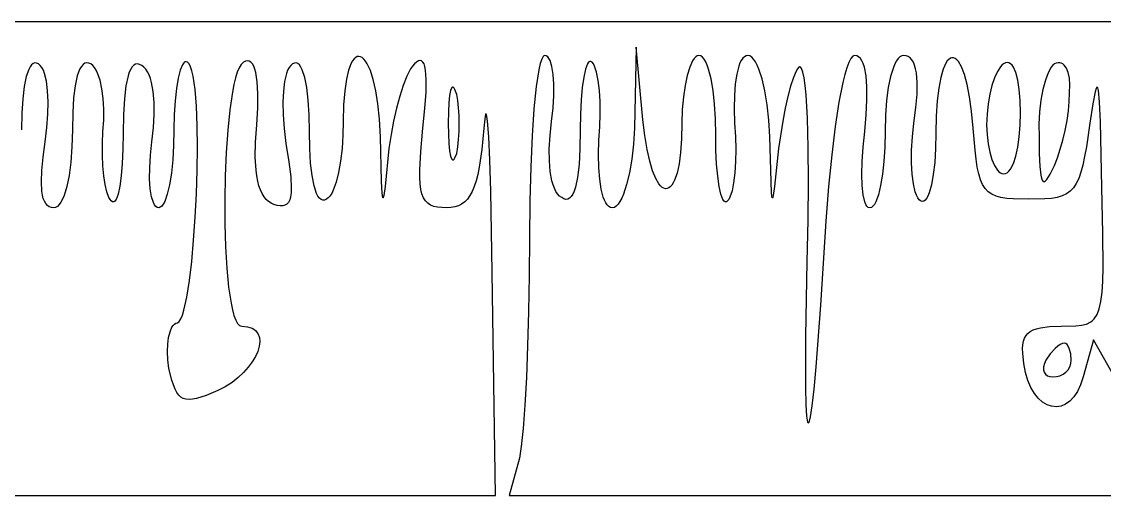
# Model space of a CAD drawing. Extents: x 27 to 7227, y -6929 to 395.
# Drawn here: x 3155 to 3662, y -6135 to -5913 of the extents above; entities that cross this region are included whole.
import ezdxf

# ---------------------------------------------------------------- set-up
doc = ezdxf.new("R2010")
doc.units = 0

msp = doc.modelspace()

# ---------------------------------------------------------------- linework, layer by layer
at = {"layer": 'Layer 1'}
for p, q in [((27.4645, -5913.03305), (3627.1245, -5913.03305)), ((3627.1245, -5913.03305), (4456.134051, -5913.178778)), ((3442.96975, -5924.9394), (3442.176, -5963.0394)), ((3446.14475, -5959.0706), (3442.96975, -5924.9394)), ((3159.526586, -5933.24777), (3158.824691, -5934.172131)), ((3160.27499, -5932.648969), (3159.526586, -5933.24777)), ((3161.067577, -5932.382707), (3160.27499, -5932.648969)), ((3161.902022, -5932.455958), (3161.067577, -5932.382707)), ((3162.776, -5932.8757), (3161.902022, -5932.455958)), ((3163.622654, -5933.608407), (3162.776, -5932.8757)), ((3183.673949, -5933.136248), (3182.895121, -5934.012357)), ((3184.513239, -5932.58105), (3183.673949, -5933.136248)), ((3185.411828, -5932.350251), (3184.513239, -5932.58105)), ((3186.368552, -5932.447338), (3185.411828, -5932.350251)), ((3187.38225, -5932.8758), (3186.368552, -5932.447338)), ((3188.246926, -5933.598624), (3187.38225, -5932.8758)), ((3207.486449, -5933.384246), (3206.707621, -5934.158811)), ((3208.325739, -5932.949195), (3207.486449, -5933.384246)), ((3209.224328, -5932.852496), (3208.325739, -5932.949195)), ((3210.181052, -5933.092985), (3209.224328, -5932.852496)), ((3211.19475, -5933.6695), (3210.181052, -5933.092985)), ((3230.294359, -5933.247913), (3229.221557, -5935.849299)), ((3230.860991, -5932.427423), (3230.294359, -5933.247913)), ((3231.441576, -5931.948773), (3230.860991, -5932.427423)), ((3232.031463, -5931.828239), (3231.441576, -5931.948773)), ((3232.626, -5932.0821), (3232.031463, -5931.828239)), ((3233.405317, -5932.842806), (3232.626, -5932.0821)), ((3234.107313, -5934.204927), (3233.405317, -5932.842806)), ((3257.808282, -5933.066334), (3256.857517, -5934.650467)), ((3258.8198, -5932.0826), (3257.808282, -5933.066334)), ((3259.824196, -5931.636326), (3258.8198, -5932.0826)), ((3260.753015, -5931.488867), (3259.824196, -5931.636326)), ((3261.605095, -5931.641385), (3260.753015, -5931.488867)), ((3262.379273, -5932.095045), (3261.605095, -5931.641385)), ((3263.074385, -5932.85101), (3262.379273, -5932.095045)), ((3263.68927, -5933.910442), (3263.074385, -5932.85101)), ((3281.83855, -5932.8764), (3280.991896, -5933.6093)), ((3282.712528, -5932.465572), (3281.83855, -5932.8764)), ((3283.546973, -5932.417513), (3282.712528, -5932.465572)), ((3284.33956, -5932.722921), (3283.546973, -5932.417513)), ((3285.087964, -5933.372494), (3284.33956, -5932.722921)), ((3285.789859, -5934.35693), (3285.087964, -5933.372494)), ((3309.381442, -5932.551591), (3308.156323, -5935.753723)), ((3310.053446, -5931.364745), (3309.381442, -5932.551591)), ((3310.757715, -5930.45172), (3310.053446, -5931.364745)), ((3311.488727, -5929.810771), (3310.757715, -5930.45172)), ((3312.240958, -5929.440155), (3311.488727, -5929.810771)), ((3313.008886, -5929.338127), (3312.240958, -5929.440155)), ((3313.786987, -5929.502944), (3313.008886, -5929.338127)), ((3314.56974, -5929.932861), (3313.786987, -5929.502944)), ((3315.351621, -5930.626134), (3314.56974, -5929.932861)), ((3316.127106, -5931.581019), (3315.351621, -5930.626134)), ((3316.890674, -5932.795772), (3316.127106, -5931.581019)), ((3318.359964, -5935.997905), (3316.890674, -5932.795772)), ((3338.9885, -5932.8764), (3338.096113, -5933.915096)), ((3339.983594, -5932.002995), (3338.9885, -5932.8764)), ((3340.884508, -5931.47027), (3339.983594, -5932.002995)), ((3341.690079, -5931.284037), (3340.884508, -5931.47027)), ((3342.399145, -5931.450109), (3341.690079, -5931.284037)), ((3343.010541, -5931.974301), (3342.399145, -5931.450109)), ((3343.523107, -5932.862425), (3343.010541, -5931.974301)), ((3343.935679, -5934.120296), (3343.523107, -5932.862425)), ((3397.974291, -5932.738199), (3397.316773, -5935.605466)), ((3398.660877, -5930.638327), (3397.974291, -5932.738199)), ((3399.373042, -5929.347708), (3398.660877, -5930.638327)), ((3399.737628, -5929.018949), (3399.373042, -5929.347708)), ((3400.1073, -5928.9082), (3399.737628, -5929.018949)), ((3400.823148, -5929.064004), (3400.1073, -5928.9082)), ((3401.48086, -5929.522114), (3400.823148, -5929.064004)), ((3402.07811, -5930.268577), (3401.48086, -5929.522114)), ((3402.612573, -5931.289442), (3402.07811, -5930.268577)), ((3403.483838, -5934.098565), (3402.612573, -5931.289442)), ((3420.124683, -5932.802536), (3419.179004, -5935.292306)), ((3420.640543, -5932.065759), (3420.124683, -5932.802536)), ((3421.181983, -5931.689426), (3420.640543, -5932.065759)), ((3421.746677, -5931.689813), (3421.181983, -5931.689426)), ((3422.3323, -5932.0832), (3421.746677, -5931.689813)), ((3422.908621, -5932.833347), (3422.3323, -5932.0832)), ((3423.44541, -5933.879988), (3422.908621, -5932.833347)), ((3469.423999, -5931.413373), (3468.082996, -5934.349628)), ((3470.132289, -5930.341733), (3469.423999, -5931.413373)), ((3470.85802, -5929.556122), (3470.132289, -5930.341733)), ((3471.595378, -5929.072819), (3470.85802, -5929.556122)), ((3472.33855, -5928.9081), (3471.595378, -5929.072819)), ((3473.212528, -5929.100336), (3472.33855, -5928.9081)), ((3474.046973, -5929.664641), (3473.212528, -5929.100336)), ((3474.83956, -5930.582412), (3474.046973, -5929.664641)), ((3475.587964, -5931.835045), (3474.83956, -5930.582412)), ((3476.289859, -5933.403938), (3475.587964, -5931.835045)), ((3476.94292, -5935.270487), (3476.289859, -5933.403938)), ((3491.614311, -5932.435017), (3491.045935, -5933.931049)), ((3492.244312, -5931.190131), (3491.614311, -5932.435017)), ((3492.934773, -5930.205695), (3492.244312, -5931.190131)), ((3493.684534, -5929.49101), (3492.934773, -5930.205695)), ((3494.49243, -5929.055378), (3493.684534, -5929.49101)), ((3495.3573, -5928.9081), (3494.49243, -5929.055378)), ((3496.249291, -5929.100531), (3495.3573, -5928.9081)), ((3497.13547, -5929.666195), (3496.249291, -5929.100531)), ((3498.010022, -5930.587653), (3497.13547, -5929.666195)), ((3498.867134, -5931.847463), (3498.010022, -5930.587653)), ((3499.700993, -5933.428183), (3498.867134, -5931.847463)), ((3500.505785, -5935.312373), (3499.700993, -5933.428183)), ((3542.621761, -5932.209588), (3541.692364, -5934.699938)), ((3543.546509, -5930.394779), (3542.621761, -5932.209588)), ((3544.461955, -5929.284577), (3543.546509, -5930.394779)), ((3544.914737, -5929.002787), (3544.461955, -5929.284577)), ((3545.36345, -5928.90805), (3544.914737, -5929.002787)), ((3546.358738, -5929.065018), (3545.36345, -5928.90805)), ((3547.261009, -5929.53127), (3546.358738, -5929.065018)), ((3548.070262, -5930.29983), (3547.261009, -5929.53127)), ((3548.786497, -5931.363722), (3548.070262, -5930.29983)), ((3549.409715, -5932.715969), (3548.786497, -5931.363722)), ((3549.939915, -5934.349594), (3549.409715, -5932.715969)), ((3564.246794, -5932.875833), (3563.526682, -5934.558871)), ((3565.008763, -5931.475336), (3564.246794, -5932.875833)), ((3565.807939, -5930.367845), (3565.008763, -5931.475336)), ((3566.639671, -5929.563824), (3565.807939, -5930.367845)), ((3567.499308, -5929.073738), (3566.639671, -5929.563824)), ((3568.3822, -5928.90805), (3567.499308, -5929.073738)), ((3569.517014, -5929.037887), (3568.3822, -5928.90805)), ((3570.540208, -5929.425848), (3569.517014, -5929.037887)), ((3571.45178, -5930.069607), (3570.540208, -5929.425848)), ((3572.251731, -5930.966839), (3571.45178, -5930.069607)), ((3572.940061, -5932.115219), (3572.251731, -5930.966839)), ((3573.51677, -5933.51242), (3572.940061, -5932.115219)), ((3588.151536, -5932.506315), (3586.874095, -5935.355557)), ((3588.83444, -5931.479998), (3588.151536, -5932.506315)), ((3589.540598, -5930.719798), (3588.83444, -5931.479998)), ((3590.26536, -5930.226151), (3589.540598, -5930.719798)), ((3591.004075, -5929.999494), (3590.26536, -5930.226151)), ((3591.752091, -5930.040261), (3591.004075, -5929.999494)), ((3592.504759, -5930.34889), (3591.752091, -5930.040261)), ((3593.257426, -5930.925817), (3592.504759, -5930.34889)), ((3594.005442, -5931.771476), (3593.257426, -5930.925817)), ((3595.468919, -5934.270739), (3594.005442, -5931.771476)), ((3614.463628, -5933.441681), (3613.72627, -5934.234655)), ((3615.2068, -5932.8766), (3614.463628, -5933.441681)), ((3616.080778, -5932.428759), (3615.2068, -5932.8766)), ((3616.915223, -5932.270435), (3616.080778, -5932.428759)), ((3617.70781, -5932.39349), (3616.915223, -5932.270435)), ((3618.456214, -5932.789783), (3617.70781, -5932.39349)), ((3619.158109, -5933.451176), (3618.456214, -5932.789783)), ((3639.02025, -5932.8766), (3638.277272, -5933.477919)), ((3639.894034, -5932.522349), (3639.02025, -5932.8766)), ((3640.727123, -5932.349482), (3639.894034, -5932.522349)), ((3641.516028, -5932.353349), (3640.727123, -5932.349482)), ((3642.257262, -5932.529298), (3641.516028, -5932.353349)), ((3642.947336, -5932.87268), (3642.257262, -5932.529298)), ((3643.582762, -5933.378844), (3642.947336, -5932.87268)), ((3644.675719, -5934.860913), (3643.582762, -5933.378844)), ((3158.17163, -5935.415077), (3157.021312, -5938.828819)), ((3158.824691, -5934.172131), (3158.17163, -5935.415077)), ((3164.377453, -5934.607375), (3163.622654, -5933.608407)), ((3165.041559, -5935.859816), (3164.377453, -5934.607375)), ((3165.616137, -5937.352939), (3165.041559, -5935.859816)), ((3166.501354, -5941.010074), (3165.616137, -5937.352939)), ((3181.523499, -5936.713352), (3180.933031, -5938.531263)), ((3182.177917, -5935.205888), (3181.523499, -5936.713352)), ((3182.895121, -5934.012357), (3182.177917, -5935.205888)), ((3189.053466, -5934.565619), (3188.246926, -5933.598624)), ((3189.799544, -5935.760508), (3189.053466, -5934.565619)), ((3190.482836, -5937.167011), (3189.799544, -5935.760508)), ((3191.651757, -5940.54975), (3190.482836, -5937.167011)), ((3205.335999, -5936.731135), (3204.745531, -5938.531219)), ((3205.990417, -5935.274053), (3205.335999, -5936.731135)), ((3206.707621, -5934.158811), (3205.990417, -5935.274053)), ((3212.190038, -5934.39331), (3211.19475, -5933.6695)), ((3213.092309, -5935.3671), (3212.190038, -5934.39331)), ((3213.901562, -5936.580406), (3213.092309, -5935.3671)), ((3214.617797, -5938.022766), (3213.901562, -5936.580406)), ((3215.241015, -5939.683714), (3214.617797, -5938.022766)), ((3229.221557, -5935.849299), (3228.260375, -5939.622706)), ((3234.733732, -5936.128056), (3234.107313, -5934.204927)), ((3235.286317, -5938.571791), (3234.733732, -5936.128056)), ((3255.967795, -5936.793577), (3255.139407, -5939.454243)), ((3256.857517, -5934.650467), (3255.967795, -5936.793577)), ((3264.222765, -5935.274505), (3263.68927, -5933.910442)), ((3264.673706, -5936.944363), (3264.222765, -5935.274505)), ((3265.323279, -5941.206113), (3264.673706, -5936.944363)), ((3278.998413, -5937.366041), (3278.113196, -5941.052629)), ((3279.572991, -5935.865748), (3278.998413, -5937.366041)), ((3280.237097, -5934.609625), (3279.572991, -5935.865748)), ((3280.991896, -5933.6093), (3280.237097, -5934.609625)), ((3286.44292, -5935.666927), (3285.789859, -5934.35693)), ((3287.593237, -5939.2264), (3286.44292, -5935.666927)), ((3308.156323, -5935.753723), (3307.126541, -5940.072066)), ((3319.715308, -5940.21858), (3318.359964, -5935.997905)), ((3337.207213, -5935.232845), (3335.453833, -5938.631088)), ((3338.096113, -5933.915096), (3337.207213, -5935.232845)), ((3344.247094, -5935.753725), (3343.935679, -5934.120296)), ((3344.561803, -5940.170515), (3344.247094, -5935.753725)), ((3397.316773, -5935.605466), (3396.102893, -5943.474753)), ((3404.07605, -5937.837863), (3403.483838, -5934.098565)), ((3404.370606, -5942.395715), (3404.07605, -5937.837863)), ((3419.179004, -5935.292306), (3418.36355, -5939.028513)), ((3424.391089, -5936.783681), (3423.44541, -5933.879988)), ((3425.150733, -5940.636153), (3424.391089, -5936.783681)), ((3466.881519, -5938.234663), (3465.866077, -5942.938251)), ((3468.082996, -5934.349628), (3466.881519, -5938.234663)), ((3478.093238, -5939.822138), (3476.94292, -5935.270487)), ((3490.098706, -5937.63935), (3489.411926, -5942.24062)), ((3491.045935, -5933.931049), (3490.098706, -5937.63935)), ((3502.004913, -5939.9214), (3500.505785, -5935.312373)), ((3517.946569, -5936.296796), (3516.676879, -5939.301264)), ((3518.565717, -5935.223606), (3517.946569, -5936.296796)), ((3519.16975, -5934.46435), (3518.565717, -5935.223606)), ((3519.53482, -5934.223832), (3519.16975, -5934.46435)), ((3519.885792, -5934.242456), (3519.53482, -5934.223832)), ((3520.22252, -5934.514261), (3519.885792, -5934.242456)), ((3520.54486, -5935.033291), (3520.22252, -5934.514261)), ((3521.145792, -5936.789185), (3520.54486, -5935.033291)), ((3521.687426, -5939.462466), (3521.145792, -5936.789185)), ((3540.762967, -5937.836758), (3539.838222, -5941.590984)), ((3541.692364, -5934.699938), (3540.762967, -5937.836758)), ((3550.721263, -5938.433075), (3549.939915, -5934.349594)), ((3551.13054, -5943.558353), (3550.721263, -5938.433075)), ((3563.526682, -5934.558871), (3562.230638, -5938.730713)), ((3573.981858, -5935.156118), (3573.51677, -5933.51242)), ((3574.335325, -5937.043988), (3573.981858, -5935.156118)), ((3574.707395, -5941.542938), (3574.335325, -5937.043988)), ((3586.874095, -5935.355557), (3585.745481, -5939.264035)), ((3596.857981, -5937.850168), (3595.468919, -5934.270739)), ((3598.135423, -5942.51325), (3596.857981, -5937.850168)), ((3612.292249, -5936.448468), (3610.951246, -5939.406421)), ((3613.72627, -5934.234655), (3612.292249, -5936.448468)), ((3619.81117, -5934.369529), (3619.158109, -5933.451176)), ((3620.961488, -5936.944562), (3619.81117, -5934.369529)), ((3621.888563, -5940.449769), (3620.961488, -5936.944562)), ((3636.118102, -5936.981768), (3634.806554, -5940.536582)), ((3637.541271, -5934.375731), (3636.118102, -5936.981768)), ((3638.277272, -5933.477919), (3637.541271, -5934.375731)), ((3645.508226, -5936.938298), (3644.675719, -5934.860913)), ((3646.052379, -5939.573795), (3645.508226, -5936.938298)), ((3156.094237, -5943.433183), (3155.409008, -5949.172359)), ((3157.021312, -5938.828819), (3156.094237, -5943.433183)), ((3167.042406, -5945.476463), (3166.501354, -5941.010074)), ((3179.948595, -5943.084467), (3179.23391, -5948.837595)), ((3180.933031, -5938.531263), (3179.948595, -5943.084467)), ((3192.541625, -5944.583613), (3191.651757, -5940.54975)), ((3203.761095, -5943.165044), (3203.04641, -5949.184832)), ((3204.745531, -5938.531219), (3203.761095, -5943.165044)), ((3215.771215, -5941.552786), (3215.241015, -5939.683714)), ((3216.552562, -5945.87345), (3215.771215, -5941.552786)), ((3228.260375, -5939.622706), (3227.448021, -5944.437913)), ((3236.176965, -5944.859459), (3235.286317, -5938.571791)), ((3254.372642, -5942.591043), (3253.667793, -5946.162555)), ((3255.139407, -5939.454243), (3254.372642, -5942.591043)), ((3265.628687, -5946.704998), (3265.323279, -5941.206113)), ((3278.113196, -5941.052629), (3277.572144, -5945.576375)), ((3288.520313, -5943.976498), (3287.593237, -5939.2264)), ((3307.126541, -5940.072066), (3306.336279, -5945.520575)), ((3320.912522, -5945.443846), (3319.715308, -5940.21858)), ((3333.756264, -5942.922298), (3332.142412, -5947.95765)), ((3335.453833, -5938.631088), (3333.756264, -5942.922298)), ((3344.457934, -5946.159303), (3344.561803, -5940.170515)), ((3396.102893, -5943.474753), (3395.047144, -5953.911325)), ((3404.348902, -5947.660502), (3404.370606, -5942.395715)), ((3418.36355, -5939.028513), (3417.696924, -5943.880929)), ((3425.705738, -5945.279275), (3425.150733, -5940.636153)), ((3465.866077, -5942.938251), (3465.083179, -5948.33017)), ((3479.020313, -5945.341171), (3478.093238, -5939.822138)), ((3489.411926, -5942.24062), (3488.994898, -5947.660444)), ((3503.318007, -5945.535014), (3502.004913, -5939.9214)), ((3515.388585, -5943.310322), (3514.109594, -5948.156538)), ((3516.676879, -5939.301264), (3515.388585, -5943.310322)), ((3522.168598, -5943.005462), (3521.687426, -5939.462466)), ((3522.588146, -5947.370501), (3522.168598, -5943.005462)), ((3539.838222, -5941.590984), (3538.021288, -5950.835375)), ((3551.167747, -5949.669616), (3551.13054, -5943.558353)), ((3562.230638, -5938.730713), (3561.157835, -5943.907147)), ((3574.632981, -5946.990667), (3574.707395, -5941.542938)), ((3585.745481, -5939.264035), (3584.802903, -5944.228262)), ((3599.264036, -5948.263474), (3598.135423, -5942.51325)), ((3609.749769, -5942.996894), (3608.734327, -5947.108267)), ((3610.951246, -5939.406421), (3609.749769, -5942.996894)), ((3622.573792, -5944.820036), (3621.888563, -5940.449769)), ((3634.806554, -5940.536582), (3633.662437, -5944.882044)), ((3646.280272, -5942.730198), (3646.052379, -5939.573795)), ((3646.164, -5946.3703), (3646.280272, -5942.730198)), ((3167.248595, -5950.649787), (3167.042406, -5945.476463)), ((3193.133837, -5949.138373), (3192.541625, -5944.583613)), ((3216.96184, -5950.901045), (3216.552562, -5945.87345)), ((3227.448021, -5944.437913), (3226.821703, -5950.164696)), ((3236.793209, -5952.744694), (3236.176965, -5944.859459)), ((3253.667793, -5946.162555), (3252.445002, -5954.444026)), ((3265.580628, -5953.450326), (3265.628687, -5946.704998)), ((3277.572144, -5945.576375), (3277.365955, -5950.844261)), ((3289.205542, -5949.842806), (3288.520313, -5943.976498)), ((3306.336279, -5945.520575), (3305.829721, -5952.113202)), ((3321.907422, -5951.659748), (3320.912522, -5945.443846)), ((3332.142412, -5947.95765), (3330.640185, -5953.588314)), ((3343.926183, -5953.766596), (3344.457934, -5946.159303)), ((3355.484419, -5947.667907), (3355.141804, -5951.070809)), ((3355.947956, -5945.2789), (3355.484419, -5947.667907)), ((3356.523115, -5943.968899), (3355.947956, -5945.2789)), ((3356.849645, -5943.738873), (3356.523115, -5943.968899)), ((3357.200593, -5943.803016), (3356.849645, -5943.738873)), ((3357.574795, -5944.169466), (3357.200593, -5943.803016)), ((3357.971089, -5944.846362), (3357.574795, -5944.169466)), ((3358.8253, -5947.16405), (3357.971089, -5944.846362)), ((3358.8253, -5947.16415), (3358.8253, -5947.16405)), ((3359.346198, -5950.083335), (3358.8253, -5947.16415)), ((3403.992334, -5953.520603), (3404.348902, -5947.660502)), ((3417.696924, -5943.880929), (3417.19773, -5949.719333)), ((3426.0375, -5950.554919), (3425.705738, -5945.279275)), ((3465.083179, -5948.33017), (3464.579334, -5954.280195)), ((3479.705542, -5951.678761), (3479.020313, -5945.341171)), ((3488.994898, -5947.660444), (3488.856922, -5953.824409)), ((3504.398559, -5952.013688), (3503.318007, -5945.535014)), ((3514.109594, -5948.156538), (3512.867809, -5953.67248)), ((3523.237719, -5958.376025), (3522.588146, -5947.370501)), ((3561.157835, -5943.907147), (3560.345481, -5950.004458)), ((3574.112083, -5953.368572), (3574.632981, -5946.990667)), ((3584.802903, -5944.228262), (3584.083567, -5950.244749)), ((3600.206614, -5955.104328), (3599.264036, -5948.263474)), ((3608.734327, -5947.108267), (3607.951429, -5951.628923)), ((3622.998572, -5949.990251), (3622.573792, -5944.820036)), ((3633.662437, -5944.882044), (3632.741563, -5949.860025)), ((3646.019823, -5950.441386), (3646.164, -5946.3703)), ((3646.164, -5946.3703), (3646.164, -5946.3703)), ((3658.125609, -5945.94882), (3657.040404, -5951.601188)), ((3658.582171, -5944.439998), (3658.125609, -5945.94882)), ((3658.987572, -5943.83112), (3658.582171, -5944.439998)), ((3659.172542, -5943.869248), (3658.987572, -5943.83112)), ((3659.346465, -5944.138466), (3659.172542, -5943.869248)), ((3659.6635, -5945.378313), (3659.346465, -5944.138466)), ((3660.1906, -5950.720622), (3659.6635, -5945.378313)), ((3155.409008, -5949.172359), (3154.984228, -5955.990535)), ((3167.129223, -5956.42773), (3167.248595, -5950.649787)), ((3179.23391, -5948.837595), (3178.798278, -5955.762742)), ((3193.409789, -5954.083808), (3193.133837, -5949.138373)), ((3203.04641, -5949.184832), (3202.610778, -5956.599883)), ((3216.999047, -5956.551859), (3216.96184, -5950.901045)), ((3226.821703, -5950.164696), (3226.418627, -5956.672833)), ((3237.149002, -5961.904261), (3236.793209, -5952.744694)), ((3265.1698, -5961.4514), (3265.580628, -5953.450326)), ((3277.365955, -5950.844261), (3277.485327, -5956.763272)), ((3289.630322, -5956.750912), (3289.205542, -5949.842806)), ((3305.829721, -5952.113202), (3305.65105, -5959.8639)), ((3322.655826, -5958.852333), (3321.907422, -5951.659748)), ((3330.640185, -5953.588314), (3329.277486, -5959.665463)), ((3355.141804, -5951.070809), (3354.929414, -5955.422494)), ((3359.718269, -5953.4025), (3359.346198, -5950.083335)), ((3359.941511, -5957.000721), (3359.718269, -5953.4025)), ((3403.2823, -5959.8644), (3403.992334, -5953.520603)), ((3417.19773, -5949.719333), (3416.884571, -5956.413498)), ((3426.127417, -5956.304956), (3426.0375, -5950.554919)), ((3480.130322, -5958.686079), (3479.705542, -5951.678761)), ((3505.20006, -5959.217892), (3504.398559, -5952.013688)), ((3512.867809, -5953.67248), (3511.691137, -5959.690717)), ((3538.021288, -5950.835375), (3536.278767, -5962.20057)), ((3550.832884, -5956.711052), (3551.167747, -5949.669616)), ((3560.345481, -5950.004458), (3559.830784, -5956.938931)), ((3573.1447, -5960.65805), (3574.112083, -5953.368572)), ((3584.083567, -5950.244749), (3583.62468, -5957.310007)), ((3607.951429, -5951.628923), (3607.447584, -5956.44724)), ((3623.1443, -5955.8953), (3622.998572, -5949.990251)), ((3632.741563, -5949.860025), (3632.099742, -5955.312398)), ((3645.605895, -5954.828727), (3646.019823, -5950.441386)), ((3657.040404, -5951.601188), (3655.69475, -5960.658)), ((3660.606078, -5959.988273), (3660.1906, -5950.720622)), ((3154.984228, -5955.990535), (3154.8385, -5963.8319)), ((3166.69359, -5962.707973), (3167.129223, -5956.42773)), ((3178.798278, -5955.762742), (3178.651, -5963.832)), ((3193.350878, -5959.289692), (3193.409789, -5954.083808)), ((3202.610778, -5956.599883), (3202.4635, -5965.4195)), ((3216.664184, -5962.742182), (3216.999047, -5956.551859)), ((3226.418627, -5956.672833), (3226.276, -5963.8321)), ((3252.445002, -5954.444026), (3251.473359, -5963.967282)), ((3277.485327, -5956.763272), (3277.92096, -5963.24039)), ((3289.77605, -5964.6264), (3289.630322, -5956.750912)), ((3342.95725, -5963.0389), (3343.926183, -5953.766596)), ((3354.929414, -5955.422494), (3354.85655, -5960.65785)), ((3360.015925, -5960.757075), (3359.941511, -5957.000721)), ((3372.126012, -5957.408254), (3371.53225, -5963.0389)), ((3372.419987, -5956.341662), (3372.126012, -5957.408254)), ((3372.565738, -5956.22927), (3372.419987, -5956.341662)), ((3372.710473, -5956.39128), (3372.565738, -5956.22927)), ((3372.996308, -5957.519901), (3372.710473, -5956.39128)), ((3373.27633, -5959.690318), (3372.996308, -5957.519901)), ((3395.047144, -5953.911325), (3394.177429, -5966.580319)), ((3416.884571, -5956.413498), (3416.77605, -5963.8332)), ((3425.956885, -5962.371259), (3426.127417, -5956.304956)), ((3464.579334, -5954.280195), (3464.40105, -5960.6581)), ((3480.27605, -5966.2143), (3480.130322, -5958.686079)), ((3488.856922, -5953.824409), (3489.0073, -5960.6581)), ((3523.626842, -5972.097664), (3523.237719, -5958.376025)), ((3550.12595, -5964.62685), (3550.832884, -5956.711052)), ((3559.830784, -5956.938931), (3559.65095, -5964.62685)), ((3583.62468, -5957.310007), (3583.46345, -5965.42055)), ((3600.92595, -5963.0393), (3600.206614, -5955.104328)), ((3607.447584, -5956.44724), (3607.2693, -5961.4516)), ((3622.998572, -5961.681093), (3623.1443, -5955.8954)), ((3623.1443, -5955.8954), (3623.1443, -5955.8953)), ((3632.099742, -5955.312398), (3631.792784, -5961.081032)), ((3644.950121, -5959.4021), (3645.605895, -5954.828727)), ((3165.951, -5969.3882), (3166.69359, -5962.707973)), ((3178.651, -5963.832), (3178.471166, -5971.781902)), ((3192.9385, -5964.6258), (3193.350878, -5959.289692)), ((3215.95725, -5969.3883), (3216.664184, -5962.742182)), ((3226.276, -5963.8321), (3226.131823, -5971.098338)), ((3237.258297, -5972.014924), (3237.149002, -5961.904261)), ((3264.534194, -5969.565617), (3265.1698, -5961.4514)), ((3277.92096, -5963.24039), (3278.66355, -5970.1826)), ((3305.65105, -5959.8639), (3305.505322, -5966.348778)), ((3323.11355, -5967.00765), (3322.655826, -5958.852333)), ((3329.277486, -5959.665463), (3328.082222, -5966.040267)), ((3342.00227, -5973.985535), (3342.95725, -5963.0389)), ((3354.85655, -5960.65785), (3354.929414, -5965.894723)), ((3359.941511, -5964.550638), (3360.015925, -5960.757075)), ((3371.53225, -5963.0389), (3370.554015, -5973.073963)), ((3373.814281, -5967.007713), (3373.27633, -5959.690318)), ((3402.575366, -5966.510522), (3403.2823, -5959.8644)), ((3416.77605, -5963.8332), (3416.628772, -5972.652819)), ((3425.5073, -5968.5957), (3425.956885, -5962.371259)), ((3442.176, -5963.0394), (3441.70006, -5970.567625)), ((3447.003815, -5966.483317), (3446.14475, -5959.0706)), ((3464.40105, -5960.6581), (3464.239626, -5968.03516)), ((3489.0073, -5960.6581), (3489.456885, -5966.882512)), ((3505.676, -5967.0081), (3505.20006, -5959.217892)), ((3511.691137, -5959.690717), (3509.64475, -5972.56435)), ((3536.278767, -5962.20057), (3534.647867, -5975.454025)), ((3572.434666, -5967.142925), (3573.1447, -5960.65805)), ((3601.823586, -5973.3596), (3600.92595, -5963.0393)), ((3607.2693, -5961.4516), (3607.447584, -5966.086978)), ((3622.573792, -5967.057509), (3622.998572, -5961.681093)), ((3631.792784, -5961.081032), (3631.8765, -5967.0078)), ((3644.080406, -5964.031281), (3644.950121, -5959.4021)), ((3655.69475, -5960.658), (3654.011132, -5971.764301)), ((3661.251, -5990.8205), (3660.606078, -5959.988273)), ((3192.750915, -5970.223891), (3192.9385, -5964.6258)), ((3202.4635, -5965.4195), (3202.354979, -5972.839202)), ((3251.473359, -5963.967282), (3250.755189, -5974.400947)), ((3289.921778, -5972.501888), (3289.77605, -5964.6264)), ((3305.505322, -5966.348778), (3305.080542, -5972.601114)), ((3323.622046, -5988.079232), (3323.11355, -5967.00765)), ((3328.082222, -5966.040267), (3327.0823, -5972.5639)), ((3354.929414, -5965.894723), (3355.141804, -5970.257236)), ((3359.346198, -5971.765699), (3359.718269, -5968.260488)), ((3359.718269, -5968.260488), (3359.941511, -5964.550638)), ((3374.315026, -5978.045805), (3373.814281, -5967.007713)), ((3394.177429, -5966.580319), (3393.521655, -5981.146872)), ((3402.240503, -5972.700855), (3402.575366, -5966.510522)), ((3425.356922, -5975.429391), (3425.5073, -5968.5957)), ((3448.06868, -5972.942605), (3447.003815, -5966.483317)), ((3464.239626, -5968.03516), (3463.779382, -5974.393679)), ((3480.384571, -5973.372019), (3480.27605, -5966.2143)), ((3489.456885, -5966.882512), (3489.627417, -5972.948802)), ((3506.184496, -5988.079682), (3505.676, -5967.0081)), ((3549.381809, -5971.858983), (3550.12595, -5964.62685)), ((3559.65095, -5964.62685), (3559.506773, -5971.858983)), ((3572.078098, -5973.395257), (3572.434666, -5967.142925)), ((3583.46345, -5965.42055), (3583.319273, -5972.579815)), ((3607.447584, -5966.086978), (3607.951429, -5970.4061)), ((3621.888563, -5971.913027), (3622.573792, -5967.057509)), ((3631.8765, -5967.0078), (3631.955565, -5974.945302)), ((3641.810777, -5972.93617), (3643.024657, -5968.586046)), ((3643.024657, -5968.586046), (3644.080406, -5964.031281)), ((3164.949511, -5976.643573), (3165.951, -5969.3882)), ((3178.471166, -5971.781902), (3177.956469, -5978.91325)), ((3192.77727, -5975.62665), (3192.750915, -5970.223891)), ((3202.354979, -5972.839202), (3202.04182, -5979.533367)), ((3215.247216, -5975.732101), (3215.95725, -5969.3883)), ((3226.131823, -5971.098338), (3225.717895, -5977.908781)), ((3237.135048, -5982.753449), (3237.258297, -5972.014924)), ((3264.400876, -5976.656645), (3264.534194, -5969.565617)), ((3278.66355, -5970.1826), (3280.150281, -5978.833235)), ((3290.346558, -5979.409994), (3289.921778, -5972.501888)), ((3305.080542, -5972.601114), (3304.395313, -5978.462778)), ((3327.0823, -5972.5639), (3325.234351, -5990.336459)), ((3341.568187, -5982.597425), (3342.00227, -5973.985535)), ((3355.141804, -5970.257236), (3355.484419, -5973.689578)), ((3355.484419, -5973.689578), (3355.947956, -5976.135938)), ((3358.8253, -5974.94535), (3359.346198, -5971.765699)), ((3370.554015, -5973.073963), (3369.36184, -5981.257972)), ((3402.27771, -5978.351681), (3402.240503, -5972.700855)), ((3416.628772, -5972.652819), (3416.19314, -5980.067875)), ((3441.70006, -5970.567625), (3440.898559, -5977.574955)), ((3449.303301, -5978.443813), (3448.06868, -5972.942605)), ((3480.69773, -5979.869309), (3480.384571, -5973.372019)), ((3489.627417, -5972.948802), (3489.5375, -5978.698837)), ((3509.64475, -5972.56435), (3507.796801, -5990.336909)), ((3523.746215, -5988.154047), (3523.626842, -5972.097664)), ((3548.935325, -5978.579516), (3549.381809, -5971.858983)), ((3559.506773, -5971.858983), (3559.092845, -5978.579516)), ((3572.056394, -5979.256915), (3572.078098, -5973.395257)), ((3583.319273, -5972.579815), (3582.905345, -5979.087947)), ((3602.322981, -5977.611085), (3601.823586, -5973.3596)), ((3607.951429, -5970.4061), (3608.734327, -5974.315947)), ((3620.961488, -5976.136025), (3621.888563, -5971.913027)), ((3640.466673, -5976.951429), (3641.810777, -5972.93617)), ((3654.011132, -5971.764301), (3653.19374, -5976.333792)), ((3164.338695, -5982.931567), (3164.949511, -5976.643573)), ((3177.956469, -5978.91325), (3177.144115, -5985.151629)), ((3193.008263, -5980.713152), (3192.77727, -5975.62665)), ((3214.890648, -5981.592214), (3215.247216, -5975.732101)), ((3225.717895, -5977.908781), (3225.062121, -5984.105303)), ((3250.755189, -5974.400947), (3250.292817, -5985.413647)), ((3264.751243, -5982.743086), (3264.400876, -5976.656645)), ((3280.150281, -5978.833235), (3281.032398, -5985.809553)), ((3304.395313, -5978.462778), (3303.468237, -5983.775638)), ((3355.947956, -5976.135938), (3356.523115, -5977.540505)), ((3356.523115, -5977.540505), (3356.849645, -5977.834676)), ((3356.849645, -5977.834676), (3357.200593, -5977.84747)), ((3357.200593, -5977.84747), (3357.574795, -5977.571911)), ((3357.574795, -5977.571911), (3357.971089, -5977.001022)), ((3357.971089, -5977.001022), (3358.8253, -5974.94535)), ((3374.769262, -5992.506939), (3374.315026, -5978.045805)), ((3402.686988, -5983.379288), (3402.27771, -5978.351681)), ((3425.494898, -5981.593356), (3425.356922, -5975.429391)), ((3440.898559, -5977.574955), (3439.818007, -5983.91256)), ((3450.671634, -5982.982291), (3449.303301, -5978.443813)), ((3463.779382, -5974.393679), (3463.056364, -5979.738308)), ((3489.5375, -5978.698837), (3489.205738, -5983.974488)), ((3534.647867, -5975.454025), (3533.165793, -5990.363199)), ((3548.786497, -5984.648921), (3548.935325, -5978.579516)), ((3559.092845, -5978.579516), (3558.437071, -5984.648921)), ((3582.905345, -5979.087947), (3582.249571, -5984.814724)), ((3602.897952, -5981.307952), (3602.322981, -5977.611085)), ((3608.734327, -5974.315947), (3609.749769, -5977.7235)), ((3609.749769, -5977.7235), (3610.951246, -5980.535741)), ((3619.81117, -5979.614882), (3620.961488, -5976.136025)), ((3631.955565, -5974.945302), (3632.211363, -5980.948042)), ((3639.02025, -5980.5016), (3640.466673, -5976.951429)), ((3653.19374, -5976.333792), (3652.346117, -5980.30332)), ((3164.137157, -5988.252181), (3164.338695, -5982.931567)), ((3193.434594, -5985.362475), (3193.008263, -5980.713152)), ((3202.04182, -5979.533367), (3201.542626, -5985.371771)), ((3214.868944, -5986.857017), (3214.890648, -5981.592214)), ((3225.062121, -5984.105303), (3224.192406, -5989.529775)), ((3236.793206, -5993.7966), (3237.135048, -5982.753449)), ((3265.101995, -5985.4154), (3264.751243, -5982.743086)), ((3291.031787, -5985.276302), (3290.346558, -5979.409994)), ((3303.468237, -5983.775638), (3302.31792, -5988.381561)), ((3341.569738, -5986.112138), (3341.568187, -5982.597425)), ((3369.36184, -5981.257972), (3368.665177, -5984.705247)), ((3393.521655, -5981.146872), (3393.107727, -5997.27612)), ((3403.468335, -5987.699958), (3402.686988, -5983.379288)), ((3416.19314, -5980.067875), (3415.478455, -5986.087669)), ((3425.911926, -5987.01318), (3425.494898, -5981.593356)), ((3439.818007, -5983.91256), (3438.504913, -5989.431613)), ((3452.137635, -5986.553386), (3450.671634, -5982.982291)), ((3462.106616, -5984.073697), (3460.966181, -5987.404497)), ((3463.056364, -5979.738308), (3462.106616, -5984.073697)), ((3481.196924, -5985.566645), (3480.69773, -5979.869309)), ((3489.205738, -5983.974488), (3488.650733, -5988.617621)), ((3572.35095, -5984.569769), (3572.056394, -5979.256915)), ((3603.579892, -5984.488572), (3602.897952, -5981.307952)), ((3610.951246, -5980.535741), (3612.292249, -5982.65965)), ((3612.292249, -5982.65965), (3613.000539, -5983.434412)), ((3613.000539, -5983.434412), (3613.72627, -5984.002209)), ((3613.72627, -5984.002209), (3614.463628, -5984.351414)), ((3616.080778, -5984.323897), (3616.915223, -5983.893691)), ((3616.915223, -5983.893691), (3617.70781, -5983.193734)), ((3617.70781, -5983.193734), (3618.456214, -5982.237978)), ((3618.456214, -5982.237978), (3619.81117, -5979.614882)), ((3632.211363, -5980.948042), (3632.6718, -5985.090433)), ((3637.118041, -5984.544762), (3639.02025, -5980.5016)), ((3651.433382, -5983.714744), (3650.420653, -5986.60992)), ((3652.346117, -5980.30332), (3651.433382, -5983.714744)), ((3164.3635, -5992.605413), (3164.137157, -5988.252181)), ((3177.144115, -5985.151629), (3176.071312, -5990.422625)), ((3194.046959, -5989.453695), (3193.434594, -5985.362475)), ((3201.542626, -5985.371771), (3200.876, -5990.224188)), ((3215.1635, -5991.414888), (3214.868944, -5986.857017)), ((3250.292817, -5985.413647), (3250.088569, -5996.674006)), ((3265.566694, -5987.843544), (3265.101995, -5985.4154)), ((3266.143013, -5990.029842), (3265.566694, -5987.843544)), ((3281.032398, -5985.809553), (3281.300598, -5991.223176)), ((3291.958862, -5990.0264), (3291.031787, -5985.276302)), ((3302.31792, -5988.381561), (3300.962964, -5992.122417)), ((3323.880945, -5993.531612), (3323.622046, -5988.079232)), ((3341.729418, -5989.144321), (3341.569738, -5986.112138)), ((3342.05653, -5991.727694), (3341.729418, -5989.144321)), ((3367.890612, -5987.749057), (3367.030005, -5990.40917)), ((3368.665177, -5984.705247), (3367.890612, -5987.749057)), ((3403.998535, -5989.569031), (3403.468335, -5987.699958)), ((3415.478455, -5986.087669), (3414.494019, -5990.7215)), ((3426.598706, -5991.61445), (3425.911926, -5987.01318)), ((3453.665259, -5989.15245), (3452.137635, -5986.553386)), ((3454.440916, -5990.086016), (3453.665259, -5989.15245)), ((3460.33572, -5988.69463), (3459.671104, -5989.73536)), ((3460.966181, -5987.404497), (3460.33572, -5988.69463)), ((3481.86355, -5990.3245), (3481.196924, -5985.566645)), ((3488.650733, -5988.617621), (3487.891089, -5992.470105)), ((3506.443395, -5993.532062), (3506.184496, -5988.079682)), ((3523.586535, -6006.1638), (3523.746215, -5988.154047)), ((3548.935325, -5989.927675), (3548.786497, -5984.648921)), ((3558.437071, -5984.648921), (3557.567356, -5989.927675)), ((3572.943162, -5989.175689), (3572.35095, -5984.569769)), ((3573.814427, -5992.916546), (3572.943162, -5989.175689)), ((3582.249571, -5984.814724), (3581.379856, -5989.629925)), ((3604.400194, -5987.191314), (3603.579892, -5984.488572)), ((3605.390253, -5989.454548), (3604.400194, -5987.191314)), ((3614.463628, -5984.351414), (3615.2068, -5984.4704)), ((3615.2068, -5984.4704), (3616.080778, -5984.323897)), ((3632.6718, -5985.090433), (3632.987479, -5986.487251)), ((3632.987479, -5986.487251), (3633.364781, -5987.446888)), ((3633.364781, -5987.446888), (3633.807196, -5987.978643)), ((3633.807196, -5987.978643), (3634.318211, -5988.091819)), ((3634.318211, -5988.091819), (3634.901315, -5987.795717)), ((3634.901315, -5987.795717), (3635.559996, -5987.099639)), ((3635.559996, -5987.099639), (3637.118041, -5984.544762)), ((3649.273049, -5989.030707), (3647.955687, -5991.018963)), ((3650.420653, -5986.60992), (3649.273049, -5989.030707)), ((3164.64294, -5994.41926), (3164.3635, -5992.605413)), ((3176.071312, -5990.422625), (3174.775268, -5994.651824)), ((3194.836059, -5992.865888), (3194.046959, -5989.453695)), ((3195.792589, -5995.47813), (3194.836059, -5992.865888)), ((3200.060546, -5993.960394), (3199.114867, -5996.450164)), ((3200.876, -5990.224188), (3200.060546, -5993.960394)), ((3215.755712, -5995.154203), (3215.1635, -5991.414888)), ((3223.136657, -5994.024069), (3221.922777, -5997.430056)), ((3224.192406, -5989.529775), (3223.136657, -5994.024069)), ((3236.246725, -6004.821142), (3236.793206, -5993.7966)), ((3266.828627, -5991.976621), (3266.143013, -5990.029842)), ((3267.621211, -5993.686206), (3266.828627, -5991.976621)), ((3268.51844, -5995.160921), (3267.621211, -5993.686206)), ((3281.201573, -5993.378859), (3280.945581, -5995.185725)), ((3281.300598, -5991.223176), (3281.201573, -5993.378859)), ((3293.10918, -5993.585873), (3291.958862, -5990.0264)), ((3293.762241, -5994.89587), (3293.10918, -5993.585873)), ((3300.21456, -5993.619029), (3299.421973, -5994.840074)), ((3300.962964, -5992.122417), (3300.21456, -5993.619029)), ((3324.204956, -5995.681869), (3323.880945, -5993.531612)), ((3325.234351, -5990.336459), (3324.640589, -5994.595113)), ((3342.560375, -5993.895975), (3342.05653, -5991.727694)), ((3343.250255, -5995.682883), (3342.560375, -5993.895975)), ((3366.075219, -5992.70535), (3365.018113, -5994.657365)), ((3367.030005, -5990.40917), (3366.075219, -5992.70535)), ((3375.501, -6030.5077), (3374.769262, -5992.506939)), ((3404.621753, -5991.229977), (3403.998535, -5989.569031)), ((3405.337988, -5992.672331), (3404.621753, -5991.229977)), ((3406.147241, -5993.885629), (3405.337988, -5992.672331)), ((3407.049512, -5994.859407), (3406.147241, -5993.885629)), ((3413.249133, -5993.978669), (3412.531929, -5995.093911)), ((3413.903551, -5992.521586), (3413.249133, -5993.978669)), ((3414.494019, -5990.7215), (3413.903551, -5992.521586)), ((3427.545935, -5995.322751), (3426.598706, -5991.61445)), ((3437.005785, -5993.983282), (3436.200993, -5995.849839)), ((3438.504913, -5989.431613), (3437.005785, -5993.983282)), ((3455.218462, -5990.774829), (3454.440916, -5990.086016)), ((3455.993392, -5991.21831), (3455.218462, -5990.774829)), ((3456.7612, -5991.415875), (3455.993392, -5991.21831)), ((3457.517381, -5991.366944), (3456.7612, -5991.415875)), ((3458.257429, -5991.070935), (3457.517381, -5991.366944)), ((3458.976838, -5990.527268), (3458.257429, -5991.070935)), ((3459.671104, -5989.73536), (3458.976838, -5990.527268)), ((3482.679004, -5994.003349), (3481.86355, -5990.3245)), ((3483.624683, -5996.463666), (3482.679004, -5994.003349)), ((3487.891089, -5992.470105), (3486.94541, -5995.373808)), ((3506.767406, -5995.682319), (3506.443395, -5993.532062)), ((3507.796801, -5990.336909), (3507.203039, -5994.595563)), ((3533.165793, -5990.363199), (3531.86975, -6006.69555)), ((3549.381809, -5994.27625), (3548.935325, -5989.927675)), ((3550.12595, -5997.555122), (3549.381809, -5994.27625)), ((3556.511607, -5994.27625), (3555.297727, -5997.555122)), ((3557.567356, -5989.927675), (3556.511607, -5994.27625)), ((3574.34889, -5994.41316), (3573.814427, -5992.916546)), ((3580.324107, -5993.403329), (3579.735189, -5994.858664)), ((3581.379856, -5989.629925), (3580.324107, -5993.403329)), ((3606.581463, -5991.316644), (3605.390253, -5989.454548)), ((3608.005215, -5992.815971), (3606.581463, -5991.316644)), ((3609.692904, -5993.990899), (3608.005215, -5992.815971)), ((3611.675924, -5994.879798), (3609.692904, -5993.990899)), ((3644.672167, -5993.86531), (3642.636245, -5994.807117)), ((3646.433687, -5992.616544), (3644.672167, -5993.86531)), ((3647.955687, -5991.018963), (3646.433687, -5992.616544)), ((3661.734691, -6012.30446), (3661.251, -5990.8205)), ((3165.036327, -5995.991262), (3164.64294, -5994.41926)), ((3165.545986, -5997.321417), (3165.036327, -5995.991262)), ((3166.174242, -5998.409727), (3165.545986, -5997.321417)), ((3166.923421, -5999.25619), (3166.174242, -5998.409727)), ((3167.795849, -5999.860806), (3166.923421, -5999.25619)), ((3172.494011, -5998.879473), (3171.662279, -5999.687176)), ((3173.293187, -5997.764813), (3172.494011, -5998.879473)), ((3174.055156, -5996.352496), (3173.293187, -5997.764813)), ((3174.775268, -5994.651824), (3174.055156, -5996.352496)), ((3196.330735, -5996.446482), (3195.792589, -5995.47813)), ((3196.90725, -5997.1695), (3196.330735, -5996.446482)), ((3197.492873, -5997.562887), (3196.90725, -5997.1695)), ((3198.057567, -5997.563274), (3197.492873, -5997.562887)), ((3198.599007, -5997.186941), (3198.057567, -5997.563274)), ((3199.114867, -5996.450164), (3198.599007, -5997.186941)), ((3216.626977, -5997.963342), (3215.755712, -5995.154203)), ((3217.16144, -5998.984213), (3216.626977, -5997.963342)), ((3217.75869, -5999.730682), (3217.16144, -5998.984213)), ((3221.265259, -5998.67552), (3220.578673, -5999.589609)), ((3221.922777, -5997.430056), (3221.265259, -5998.67552)), ((3250.088569, -5996.674006), (3250.144769, -6007.85065)), ((3269.517988, -5996.403093), (3268.51844, -5995.160921)), ((3270.617532, -5997.415046), (3269.517988, -5996.403093)), ((3271.814744, -5998.199107), (3270.617532, -5997.415046)), ((3273.1073, -5998.7576), (3271.814744, -5998.199107)), ((3274.660887, -5999.238966), (3273.1073, -5998.7576)), ((3276.048206, -5999.483137), (3274.660887, -5999.238966)), ((3278.328687, -5999.204084), (3277.270418, -5999.476161)), ((3279.224175, -5998.652955), (3278.328687, -5999.204084)), ((3279.958045, -5997.808821), (3279.224175, -5998.652955)), ((3280.531459, -5996.657728), (3279.958045, -5997.808821)), ((3280.945581, -5995.185725), (3280.531459, -5996.657728)), ((3294.464136, -5995.880306), (3293.762241, -5994.89587)), ((3295.21254, -5996.529879), (3294.464136, -5995.880306)), ((3296.005127, -5996.835287), (3295.21254, -5996.529879)), ((3296.839572, -5996.787228), (3296.005127, -5996.835287)), ((3297.71355, -5996.3764), (3296.839572, -5996.787228)), ((3298.587528, -5995.765787), (3297.71355, -5996.3764)), ((3299.421973, -5994.840074), (3298.587528, -5995.765787)), ((3324.301583, -5995.711106), (3324.204956, -5995.681869)), ((3324.405913, -5995.539048), (3324.301583, -5995.711106)), ((3324.640589, -5994.595113), (3324.405913, -5995.539048)), ((3344.135473, -5997.122138), (3343.250255, -5995.682883)), ((3345.225329, -5998.247458), (3344.135473, -5997.122138)), ((3346.529125, -5999.092563), (3345.225329, -5998.247458)), ((3348.056164, -5999.69117), (3346.529125, -5999.092563)), ((3359.603715, -5999.419093), (3357.912926, -5999.946775)), ((3361.151488, -5998.646078), (3359.603715, -5999.419093)), ((3362.564387, -5997.607962), (3361.151488, -5998.646078)), ((3363.850548, -5996.28498), (3362.564387, -5997.607962)), ((3365.018113, -5994.657365), (3363.850548, -5996.28498)), ((3393.107727, -5997.27612), (3392.96355, -6014.6332)), ((3408.0448, -5995.5832), (3407.049512, -5994.859407)), ((3409.058498, -5996.159723), (3408.0448, -5995.5832)), ((3410.015222, -5996.400219), (3409.058498, -5996.159723)), ((3410.913811, -5996.303523), (3410.015222, -5996.400219)), ((3411.753101, -5995.868475), (3410.913811, -5996.303523)), ((3412.531929, -5995.093911), (3411.753101, -5995.868475)), ((3428.114311, -5996.818783), (3427.545935, -5995.322751)), ((3428.744312, -5998.063669), (3428.114311, -5996.818783)), ((3429.434773, -5999.048105), (3428.744312, -5998.063669)), ((3430.184534, -5999.76279), (3429.434773, -5999.048105)), ((3434.510022, -5998.671379), (3433.63547, -5999.589155)), ((3435.367134, -5997.418739), (3434.510022, -5998.671379)), ((3436.200993, -5995.849839), (3435.367134, -5997.418739)), ((3484.140543, -5997.193273), (3483.624683, -5996.463666)), ((3484.681983, -5997.565925), (3484.140543, -5997.193273)), ((3485.246677, -5997.564181), (3484.681983, -5997.565925)), ((3485.8323, -5997.1706), (3485.246677, -5997.564181)), ((3486.408621, -5996.420451), (3485.8323, -5997.1706)), ((3486.94541, -5995.373808), (3486.408621, -5996.420451)), ((3506.864033, -5995.711556), (3506.767406, -5995.682319)), ((3506.968363, -5995.539498), (3506.864033, -5995.711556)), ((3507.203039, -5994.595563), (3506.968363, -5995.539498)), ((3550.609641, -5998.749817), (3550.12595, -5997.555122)), ((3551.167747, -5999.624764), (3550.609641, -5998.749817)), ((3554.640209, -5998.749817), (3553.953623, -5999.624764)), ((3555.297727, -5997.555122), (3554.640209, -5998.749817)), ((3574.94614, -5995.63421), (3574.34889, -5994.41316)), ((3575.603852, -5996.559928), (3574.94614, -5995.63421)), ((3576.3197, -5997.17055), (3575.603852, -5996.559928)), ((3577.053958, -5997.424403), (3576.3197, -5997.17055)), ((3577.766123, -5997.303863), (3577.053958, -5997.424403)), ((3578.452709, -5996.825208), (3577.766123, -5997.303863)), ((3579.110227, -5996.004716), (3578.452709, -5996.825208)), ((3579.735189, -5994.858664), (3579.110227, -5996.004716)), ((3613.985667, -5995.521038), (3611.675924, -5994.879798)), ((3616.653528, -5995.952989), (3613.985667, -5995.521038)), ((3619.7109, -5996.214019), (3616.653528, -5995.952989)), ((3627.11975, -5996.3768), (3619.7109, -5996.214019)), ((3634.533251, -5996.209366), (3627.11975, -5996.3768)), ((3637.601668, -5995.937287), (3634.533251, -5996.209366)), ((3640.291039, -5995.483823), (3637.601668, -5995.937287)), ((3642.636245, -5994.807117), (3640.291039, -5995.483823)), ((3168.79385, -6000.223577), (3167.795849, -5999.860806)), ((3169.91975, -6000.3445), (3168.79385, -6000.223577)), ((3170.802642, -6000.178619), (3169.91975, -6000.3445)), ((3171.662279, -5999.687176), (3170.802642, -6000.178619)), ((3218.416402, -6000.188795), (3217.75869, -5999.730682)), ((3219.13225, -6000.3446), (3218.416402, -6000.188795)), ((3219.866508, -6000.152558), (3219.13225, -6000.3446)), ((3220.578673, -5999.589609), (3219.866508, -6000.152558)), ((3277.270418, -5999.476161), (3276.048206, -5999.483137)), ((3349.815746, -6000.076999), (3348.056164, -5999.69117)), ((3351.817174, -6000.28377), (3349.815746, -6000.076999)), ((3354.06975, -6000.3452), (3351.817174, -6000.28377)), ((3356.070984, -6000.248888), (3354.06975, -6000.3452)), ((3357.912926, -5999.946775), (3356.070984, -6000.248888)), ((3430.99243, -6000.198422), (3430.184534, -5999.76279)), ((3431.8573, -6000.3457), (3430.99243, -6000.198422)), ((3432.749291, -6000.153463), (3431.8573, -6000.3457)), ((3433.63547, -5999.589155), (3432.749291, -6000.153463)), ((3551.800266, -6000.162522), (3551.167747, -5999.624764)), ((3552.5072, -6000.34565), (3551.800266, -6000.162522)), ((3553.241458, -6000.162522), (3552.5072, -6000.34565)), ((3553.953623, -5999.624764), (3553.241458, -6000.162522)), ((3235.509558, -6015.503838), (3236.246725, -6004.821142)), ((3250.144769, -6007.85065), (3250.463743, -6018.612202)), ((3523.1385, -6025.74555), (3523.586535, -6006.1638)), ((3531.86975, -6006.69555), (3529.345873, -6046.092991)), ((3392.96355, -6014.6332), (3392.85658, -6032.089516)), ((3661.846313, -6028.449211), (3661.734691, -6012.30446)), ((3234.595657, -6025.521455), (3235.509558, -6015.503838)), ((3250.463743, -6018.612202), (3251.047816, -6028.627288)), ((3233.518976, -6034.550756), (3234.595657, -6025.521455)), ((3251.047816, -6028.627288), (3251.899313, -6037.564534)), ((3522.536986, -6060.57589), (3523.1385, -6025.74555)), ((3661.692833, -6034.757741), (3661.846313, -6028.449211)), ((3232.293466, -6042.268507), (3233.518976, -6034.550756)), ((3375.5015, -6030.5074), (3375.501, -6030.5077)), ((3377.089, -6135.2824), (3375.5015, -6030.5074)), ((3392.85658, -6032.089516), (3392.554273, -6049.062142)), ((3661.362621, -6040.017497), (3661.692833, -6034.757741)), ((3251.899313, -6037.564534), (3253.02056, -6045.092562)), ((3660.82777, -6044.323823), (3661.362621, -6040.017497)), ((3230.933082, -6048.351471), (3232.293466, -6042.268507)), ((3253.02056, -6045.092562), (3253.683066, -6048.224566)), ((3660.060375, -6047.772063), (3660.82777, -6044.323823)), ((3230.206672, -6050.678897), (3230.933082, -6048.351471)), ((3253.683066, -6048.224566), (3254.413882, -6050.88)), ((3392.554273, -6049.062142), (3392.084534, -6065.141806)), ((3529.345873, -6046.092991), (3527.156859, -6074.970206)), ((3659.032531, -6050.457557), (3660.060375, -6047.772063)), ((3225.887458, -6055.640391), (3226.48839, -6055.013097)), ((3226.48839, -6055.013097), (3227.147458, -6054.569512)), ((3227.147458, -6054.569512), (3227.8635, -6054.3201)), ((3227.8635, -6054.3201), (3228.670137, -6053.703616)), ((3228.670137, -6053.703616), (3229.451776, -6052.476414)), ((3229.451776, -6052.476414), (3230.206672, -6050.678897)), ((3254.413882, -6050.88), (3255.213297, -6053.017442)), ((3255.213297, -6053.017442), (3256.081603, -6054.595471)), ((3256.081603, -6054.595471), (3257.019091, -6055.572664)), ((3651.758556, -6055.478956), (3654.10725, -6054.891008)), ((3654.10725, -6054.891008), (3656.083874, -6053.921687)), ((3656.083874, -6053.921687), (3656.941379, -6053.264218)), ((3656.941379, -6053.264218), (3657.716332, -6052.475651)), ((3657.716332, -6052.475651), (3659.032531, -6050.457557)), ((3223.795531, -6061.166238), (3224.445104, -6058.519881)), ((3224.445104, -6058.519881), (3225.345824, -6056.44093)), ((3225.345824, -6056.44093), (3225.887458, -6055.640391)), ((3257.019091, -6055.572664), (3257.513868, -6055.823003)), ((3257.513868, -6055.823003), (3258.02605, -6055.9076)), ((3258.02605, -6055.9076), (3260.72666, -6056.150414)), ((3260.72666, -6056.150414), (3262.887769, -6056.845525)), ((3262.887769, -6056.845525), (3263.771823, -6057.347068)), ((3263.771823, -6057.347068), (3264.527979, -6057.942937)), ((3264.527979, -6057.942937), (3265.665894, -6059.392652)), ((3265.665894, -6059.392652), (3266.320117, -6061.144673)), ((3625.031505, -6061.566569), (3625.72468, -6060.334474)), ((3625.72468, -6060.334474), (3626.623656, -6059.281438)), ((3626.623656, -6059.281438), (3627.736573, -6058.395833)), ((3627.736573, -6058.395833), (3629.071569, -6057.666032)), ((3629.071569, -6057.666032), (3630.636783, -6057.080409)), ((3630.636783, -6057.080409), (3632.440355, -6056.627336)), ((3632.440355, -6056.627336), (3636.795128, -6056.072331)), ((3636.795128, -6056.072331), (3642.201, -6055.908)), ((3642.201, -6055.908), (3649.009887, -6055.780876)), ((3649.009887, -6055.780876), (3651.758556, -6055.478956)), ((3223.287035, -6067.826302), (3223.406408, -6064.296283)), ((3223.406408, -6064.296283), (3223.795531, -6061.166238)), ((3266.251904, -6065.355651), (3265.566675, -6067.714612)), ((3266.509253, -6063.149005), (3266.251904, -6065.355651)), ((3266.320117, -6061.144673), (3266.509253, -6063.149005)), ((3392.084534, -6065.141806), (3391.475269, -6079.919238)), ((3522.493578, -6084.718519), (3522.536986, -6060.57589)), ((3624.105399, -6066.45348), (3624.230004, -6064.614445)), ((3624.230004, -6064.614445), (3624.535993, -6062.989351)), ((3624.535993, -6062.989351), (3625.031505, -6061.566569)), ((3640.601799, -6065.310227), (3639.417375, -6066.325669)), ((3641.749016, -6064.527329), (3640.601799, -6065.310227)), ((3642.821818, -6064.023484), (3641.749016, -6064.527329)), ((3643.783, -6063.8452), (3642.821818, -6064.023484)), ((3644.375212, -6064.023484), (3643.783, -6063.8452)), ((3644.94882, -6064.527329), (3644.375212, -6064.023484)), ((3645.485222, -6065.310227), (3644.94882, -6064.527329)), ((3645.965812, -6066.325669), (3645.485222, -6065.310227)), ((3657.2822, -6062.258), (3652.5197, -6079.7205)), ((3666.8072, -6078.9267), (3657.2822, -6062.258)), ((3223.446715, -6071.672579), (3223.287035, -6067.826302)), ((3264.472168, -6070.175894), (3262.986987, -6072.689499)), ((3265.566675, -6067.714612), (3264.472168, -6070.175894)), ((3624.15404, -6068.518083), (3624.105399, -6066.45348)), ((3624.7385, -6073.3705), (3624.15404, -6068.518083)), ((3637.085734, -6068.868149), (3635.05175, -6071.7827)), ((3639.417375, -6066.325669), (3637.085734, -6068.868149)), ((3646.685148, -6068.868149), (3645.965812, -6066.325669)), ((3646.958, -6071.7827), (3646.685148, -6068.868149)), ((3223.89475, -6075.7514), (3223.446715, -6071.672579)), ((3261.129737, -6075.205431), (3258.919019, -6077.673692)), ((3262.986987, -6072.689499), (3261.129737, -6075.205431)), ((3527.156859, -6074.970206), (3526.199553, -6085.455006)), ((3625.512677, -6077.601443), (3624.7385, -6073.3705)), ((3633.985148, -6075.032114), (3633.963444, -6076.38707)), ((3634.341716, -6073.491123), (3633.985148, -6075.032114)), ((3635.05175, -6071.7827), (3634.341716, -6073.491123)), ((3645.451115, -6076.38707), (3646.263469, -6075.032114)), ((3646.263469, -6075.032114), (3646.778166, -6073.491123)), ((3646.778166, -6073.491123), (3646.958, -6071.7827)), ((3646.958, -6071.7827), (3646.958, -6071.7827)), ((3225.339642, -6081.273527), (3223.89475, -6075.7514)), ((3256.373438, -6080.044286), (3253.511597, -6082.267217)), ((3258.919019, -6077.673692), (3256.373438, -6080.044286)), ((3391.475269, -6079.919238), (3390.754383, -6092.985164)), ((3626.615903, -6081.359158), (3625.512677, -6077.601443)), ((3633.963444, -6076.38707), (3634.258, -6077.537388)), ((3634.258, -6077.537388), (3634.850212, -6078.464463)), ((3634.850212, -6078.464463), (3635.721477, -6079.149692)), ((3635.721477, -6079.149692), (3636.85319, -6079.574472)), ((3636.85319, -6079.574472), (3638.22675, -6079.7202)), ((3638.22675, -6079.7202), (3639.969279, -6079.574472)), ((3639.969279, -6079.574472), (3641.600187, -6079.149692)), ((3641.600187, -6079.149692), (3643.082268, -6078.464463)), ((3643.082268, -6078.464463), (3644.378312, -6077.537388)), ((3644.378312, -6077.537388), (3645.451115, -6076.38707)), ((3652.5197, -6079.7205), (3651.326944, -6083.442551)), ((3226.064412, -6083.505555), (3225.339642, -6081.273527)), ((3226.821739, -6085.400395), (3226.064412, -6083.505555)), ((3227.634876, -6086.969674), (3226.821739, -6085.400395)), ((3250.3521, -6084.292487), (3246.91355, -6086.0701)), ((3253.511597, -6082.267217), (3250.3521, -6084.292487)), ((3522.669536, -6092.790665), (3522.493578, -6084.718519)), ((3526.199553, -6085.455006), (3525.339916, -6093.29928)), ((3628.005156, -6084.635506), (3626.615903, -6081.359158)), ((3629.637418, -6087.422348), (3628.005156, -6084.635506)), ((3651.326944, -6083.442551), (3649.86095, -6086.577431)), ((3228.527076, -6088.225019), (3227.634876, -6086.969674)), ((3229.521596, -6089.178059), (3228.527076, -6088.225019)), ((3230.641687, -6089.840419), (3229.521596, -6089.178059)), ((3231.910606, -6090.223727), (3230.641687, -6089.840419)), ((3233.351606, -6090.339609), (3231.910606, -6090.223727)), ((3234.987942, -6090.199694), (3233.351606, -6090.339609)), ((3236.842867, -6089.815609), (3234.987942, -6090.199694)), ((3241.301504, -6088.361433), (3236.842867, -6089.815609)), ((3246.91355, -6086.0701), (3241.301504, -6088.361433)), ((3631.469667, -6089.711547), (3629.637418, -6087.422348)), ((3633.458882, -6091.494962), (3631.469667, -6089.711547)), ((3648.164738, -6089.133279), (3646.281329, -6091.118233)), ((3649.86095, -6086.577431), (3648.164738, -6089.133279)), ((3390.754383, -6092.985164), (3389.94978, -6103.930314)), ((3522.971068, -6098.201351), (3522.669536, -6092.790665)), ((3525.339916, -6093.29928), (3524.582598, -6098.499542)), ((3635.562044, -6092.764455), (3633.458882, -6091.494962)), ((3637.736131, -6093.511888), (3635.562044, -6092.764455)), ((3639.938124, -6093.72912), (3637.736131, -6093.511888)), ((3642.125001, -6093.408015), (3639.938124, -6093.72912)), ((3644.253743, -6092.540432), (3642.125001, -6093.408015)), ((3646.281329, -6091.118233), (3644.253743, -6092.540432)), ((3523.393523, -6100.954066), (3522.971068, -6098.201351)), ((3524.582598, -6098.499542), (3523.93225, -6101.0523)), ((3389.94978, -6103.930314), (3389.089368, -6112.345417)), ((3523.648643, -6101.334775), (3523.393523, -6100.954066)), ((3523.93225, -6101.0523), (3523.648643, -6101.334775)), ((3389.089368, -6112.345417), (3388.20105, -6117.8212)), ((3388.20105, -6117.8212), (3383.43855, -6135.2837)), ((3115.151, -6135.2824), (3246.12, -6135.2824)), ((3246.12, -6135.2824), (3377.089, -6135.2824)), ((3383.43855, -6135.2837), (3662.04455, -6135.2837)), ((3662.04455, -6135.2837), (3940.65055, -6135.2837))]:
    msp.add_line(p, q, dxfattribs=at)

doc.saveas('drawing.dxf')
